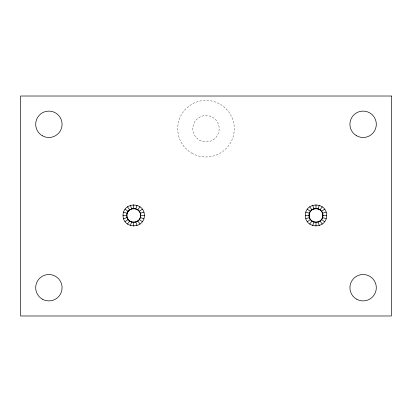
<?xml version="1.0" encoding="UTF-8"?>
<svg xmlns="http://www.w3.org/2000/svg" width="412" height="412" viewBox="0 0 412 412"><rect width="100%" height="100%" fill="white"/><g stroke="black" fill="none" stroke-linecap="round" stroke-linejoin="round"><path stroke-width="0.31" stroke-dasharray="2.06 1.54" d="M191.858 153.192A28.284 28.284 0 0 0 234.284 128.698A28.284 28.284 0 0 0 191.858 104.205A28.284 28.284 0 0 0 191.858 153.192M199.403 140.126A13.199 13.199 0 0 0 219.199 128.698A13.199 13.199 0 0 0 199.403 117.266A13.199 13.199 0 0 0 199.403 140.126"/><path stroke-width="0.62" d="M123.044 215.43C122.967 201.581 144.483 201.581 144.411 215.43C144.483 229.273 122.967 229.273 123.044 215.43L126.814 215.43C126.515 224.293 140.935 224.293 140.636 215.43C140.935 206.561 126.515 206.561 126.814 215.43M305.297 215.43C305.225 201.581 326.742 201.581 326.67 215.43C326.742 229.273 305.225 229.273 305.297 215.43L309.072 215.43C308.773 206.561 323.193 206.561 322.895 215.43C323.193 224.293 308.773 224.293 309.072 215.43M130.424 225.591L131.588 222.001M135.862 208.853L137.026 205.264M312.682 225.591L313.846 222.001M318.121 208.853L319.285 205.264M127.447 224.071L129.662 221.023M137.788 209.837L140.008 206.783M309.706 224.071L311.92 221.023M320.047 209.837L322.261 206.783M125.083 221.708L128.132 219.493M139.318 211.361L142.367 209.147M307.342 221.708L310.391 219.493M321.576 211.361L324.625 209.147M123.564 218.731L127.148 217.562M140.301 213.292L143.886 212.123M305.822 218.731L309.407 217.562M322.56 213.292L326.144 212.123M140.636 215.43A6.911 6.911 0 0 0 130.269 209.44A6.911 6.911 0 0 0 130.269 221.414A6.911 6.911 0 0 0 140.636 215.43L144.411 215.43M322.895 215.43L326.67 215.43M305.822 212.123L309.407 213.292M322.56 217.562A6.911 6.911 0 0 1 310.844 220.054A6.911 6.911 0 0 1 314.547 208.663A6.911 6.911 0 0 1 322.56 217.562L326.144 218.731M123.564 212.123L127.148 213.292M140.301 217.562L143.886 218.731M307.342 209.147L310.391 211.361M321.576 219.493L324.625 221.708M125.083 209.147L128.132 211.361M139.318 219.493L142.367 221.708M309.706 206.783L311.92 209.837M320.047 221.023L322.261 224.071M127.447 206.783L129.662 209.837M137.788 221.023L140.008 224.071M312.682 205.264L313.846 208.853M318.121 222.001L319.285 225.591M130.424 205.264L131.588 208.853M135.862 222.001L137.026 225.591M315.983 204.743L315.983 208.513M315.983 222.341L315.983 226.111M133.725 204.743L133.725 208.513M133.725 222.341L133.725 226.111M391.4 96.017L20.6 96.017L20.6 315.983L391.4 315.983L391.4 96.017M42.282 135.728A13.199 13.199 0 0 0 62.078 124.3A13.199 13.199 0 0 0 42.282 112.867A13.199 13.199 0 0 0 42.282 135.728M356.519 135.728A13.199 13.199 0 0 0 376.316 124.3A13.199 13.199 0 0 0 356.519 112.867A13.199 13.199 0 0 0 356.519 135.728M42.282 299.133A13.199 13.199 0 0 0 62.078 287.7A13.199 13.199 0 0 0 42.282 276.272A13.199 13.199 0 0 0 42.282 299.133M356.519 299.133A13.199 13.199 0 0 0 376.316 287.7A13.199 13.199 0 0 0 356.519 276.272A13.199 13.199 0 0 0 356.519 299.133"/></g></svg>
